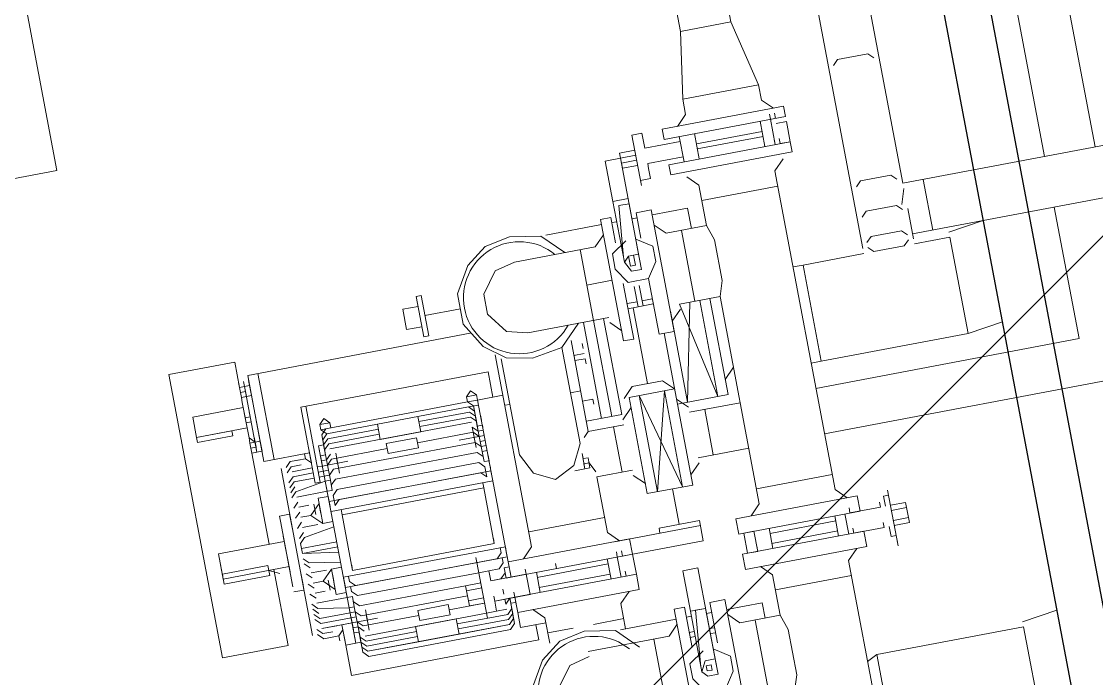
# Model space of a CAD drawing. Extents: x 407440 to 411585, y 6041728 to 6045069.
# Drawn here: x 408217.95 to 408229.94, y 6044267.07 to 6044274.4 of the extents above; entities that cross this region are included whole.
import ezdxf

# ---------------------------------------------------------------- set-up
doc = ezdxf.new("R2010")
doc.units = 0
doc.header["$LTSCALE"] = 5
doc.linetypes.add('foc-TIELINE', pattern=[1.875, 1.25, -0.625])
doc.layers.add('P-PROPOSED-EXISTING-H', color=59, linetype='Continuous')
doc.layers.add('T-TIE', color=201, linetype='foc-TIELINE')

# ---------------------------------------------------------------- blocks, each defined once
blk = doc.blocks.new('P-RIG-877')
at = {"layer": 'T-TIE', "linetype": 'ByBlock', "lineweight": 18}
for points in [[(-8.9435, -22.5252), (-8.1398, -22.5252), (-8.1398, -21.8708), (-8.071, -21.733), (-8.071, -16.2338)], [(-8.025, -22.5252), (-8.025, -21.9397), (-6.7507, -21.9397)], [(-8.1398, -22.0889), (-8.5302, -22.0889)], [(-7.6232, -22.8007), (-7.6232, -22.0889), (-8.025, -22.0889)], [(-8.645, -22.2037), (-8.1398, -22.2037)], [(-8.025, -22.2037), (-7.7265, -22.2037), (-7.7265, -22.8007)], [(-8.0135, -22.4448), (-8.025, -22.3645)], [(-8.0021, -22.5252), (-8.0021, -22.4448), (-7.7839, -22.4448), (-7.7954, -22.3645)], [(-7.1295, -22.4448), (-7.141, -22.3645)], [(-7.1066, -22.8007), (-7.1181, -22.7778), (-7.1181, -22.4448), (-6.8999, -22.4448), (-6.9114, -22.3645)], [(-7.7839, -22.8007), (-7.7839, -22.7778), (-7.7839, -22.4448)], [(-8.1398, -22.4793), (-8.025, -22.4793)], [(-8.1284, -22.5252), (-8.0939, -22.5367)], [(-8.0135, -22.5252), (-8.0824, -22.5252)], [(-8.4269, -22.5367), (-8.4383, -22.5482), (-8.4383, -22.617), (-8.4269, -22.6285)], [(-8.1513, -22.5367), (-8.1628, -22.5482), (-8.1628, -22.617), (-8.1513, -22.6285)], [(-8.0824, -22.5367), (-8.0939, -22.5482), (-8.0939, -22.617), (-8.0824, -22.6285)], [(-8.025, -22.5367), (-8.0365, -22.5482), (-8.0365, -22.617), (-8.025, -22.6285)], [(-8.0135, -22.6285), (-8.0021, -22.617), (-8.0021, -22.5482), (-8.0135, -22.5367)], [(-8.9435, -22.64), (-8.0135, -22.64)], [(-8.0021, -22.8007), (-8.0021, -22.7778), (-8.0021, -22.64)], [(-7.3936, -22.6859), (-7.3936, -22.6515), (-7.4395, -22.6515), (-7.4395, -22.6859)], [(-7.428, -22.6515), (-7.428, -22.6859)], [(-7.4051, -22.6515), (-7.4051, -22.6859)], [(-7.474, -22.6859), (-7.3477, -22.6859), (-7.474, -22.6859)], [(-7.4395, -22.6974), (-7.4625, -22.6974), (-7.4625, -22.6859)], [(-7.3706, -22.6859), (-7.3706, -22.6974), (-7.3936, -22.6974)], [(-7.3477, -22.6859), (-7.3591, -22.6859)], [(-7.451, -22.7778), (-7.4395, -22.7778), (-7.4395, -22.7089), (-7.451, -22.7089)], [(-7.4051, -22.7778), (-7.3936, -22.7778), (-7.3936, -22.7089), (-7.4051, -22.7089)], [(-8.2891, -22.7778), (-8.2776, -22.7778), (-8.2776, -22.7548), (-8.3235, -22.7548), (-8.3235, -22.7778)], [(-8.358, -22.7778), (-8.3809, -22.8007), (-8.4154, -22.8007), (-8.5646, -22.8352), (-8.5646, -22.95)], [(-8.335, -22.7778), (-8.3465, -22.7778)], [(-8.3465, -22.7892), (-8.335, -22.7892), (-8.2776, -22.7892), (-8.2891, -22.7892)], [(-7.474, -22.7778), (-7.4969, -22.8007), (-8.2202, -22.8007), (-8.2432, -22.7778)], [(-7.7839, -22.7778), (-8.0021, -22.7778)], [(-7.3936, -22.7892), (-7.4395, -22.7892)], [(-7.3591, -22.7778), (-7.3362, -22.8007), (-6.9803, -22.8007), (-6.9573, -22.7778), (-7.1181, -22.7778)], [(-8.4154, -22.8007), (-8.4154, -22.9729)], [(-8.2776, -22.8122), (-8.335, -22.8122)], [(-8.312, -22.8122), (-8.312, -22.9615)], [(-8.3006, -22.8122), (-8.3006, -22.9615)], [(-8.1858, -22.8007), (-8.1858, -22.9729)], [(-7.5314, -22.8007), (-7.5314, -22.9729)], [(-7.4395, -22.8122), (-7.3936, -22.8122)], [(-7.428, -22.9615), (-7.428, -22.8122)], [(-7.4051, -22.9615), (-7.4051, -22.8122)], [(-7.3017, -22.9729), (-7.3017, -22.8007)], [(-8.358, -22.9959), (-8.3809, -22.9729), (-8.4154, -22.9729), (-8.5646, -22.95), (-9.1157, -22.95), (-9.1157, -22.8352), (-8.5646, -22.8352)], [(-8.335, -22.9615), (-8.2776, -22.9615)], [(-8.2432, -22.9959), (-8.2202, -22.9729), (-8.1284, -22.9729), (-8.0939, -22.9615), (-8.0021, -22.9615), (-7.9676, -22.9729), (-7.4969, -22.9729), (-7.474, -22.9959)], [(-7.3936, -22.9615), (-7.4395, -22.9615)], [(-7.0721, -22.9959), (-6.9573, -22.9959), (-6.9803, -22.9729), (-7.0721, -22.9729), (-7.1066, -22.9615), (-7.2099, -22.9615), (-7.2443, -22.9729), (-7.2443, -23.0648), (-7.2673, -23.0877)], [(-8.1513, -23.0877), (-8.1284, -23.0648), (-8.1284, -22.9729)], [(-7.9676, -23.0189), (-7.7495, -23.0189), (-7.9676, -23.0648), (-7.9676, -22.9729)], [(-7.8069, -22.9729), (-7.7839, -22.9959)], [(-7.7265, -23.0877), (-7.7265, -22.9729)], [(-7.6232, -23.0877), (-7.6232, -22.9729)], [(-7.2443, -22.9729), (-7.3362, -22.9729), (-7.3591, -22.9959)], [(-8.2432, -23.0992), (-8.2546, -23.0992), (-8.2546, -23.0763), (-8.2776, -23.0763), (-8.2891, -23.0763), (-8.2891, -22.9959), (-8.2776, -22.9959), (-8.335, -22.9959), (-8.3235, -22.9959), (-8.3235, -23.0763), (-8.358, -23.0763), (-8.358, -23.0992)], [(-8.1284, -23.0074), (-8.1743, -23.0074), (-8.1743, -23.0877)], [(-7.7839, -23.2255), (-7.8069, -23.2026), (-7.8069, -23.1337), (-7.7839, -23.1107), (-7.7839, -23.214), (-7.5658, -23.214), (-7.5658, -23.1107), (-7.7495, -23.1107), (-7.7495, -22.9959), (-7.9676, -22.9959)], [(-7.4051, -22.9959), (-7.3936, -22.9959), (-7.3936, -23.0189), (-7.4395, -23.0189), (-7.4395, -22.9959), (-7.3936, -22.9959)], [(-7.2443, -23.0074), (-7.2788, -23.0074), (-7.2788, -23.0877)], [(-7.9676, -23.0303), (-8.1284, -23.0303)], [(-7.0721, -23.0303), (-7.2443, -23.0303)], [(-7.9561, -23.0877), (-7.7495, -23.0877), (-7.9676, -23.0418)], [(-7.7265, -23.0533), (-7.6232, -23.0533)], [(-8.3235, -23.0763), (-8.335, -23.0763)], [(-7.9561, -23.0648), (-7.9332, -23.0877)], [(-8.358, -23.0992), (-8.2432, -23.0992), (-8.358, -23.0992)], [(-8.2891, -23.0992), (-8.2891, -23.1337), (-8.3235, -23.1337), (-8.3235, -23.0992)], [(-8.312, -23.1337), (-8.312, -23.0992)], [(-8.3006, -23.1337), (-8.3006, -23.0992)], [(-8.0365, -23.1222), (-7.9102, -23.1222), (-7.9102, -23.0877), (-8.1858, -23.0877), (-8.1858, -23.1222), (-8.1284, -23.1222)], [(-8.1284, -23.1566), (-8.1054, -23.1911), (-8.071, -23.1911), (-8.0365, -23.1681), (-8.0365, -23.1222), (-8.071, -23.0992), (-8.1054, -23.0992), (-8.1284, -23.1337)], [(-7.761, -23.1107), (-7.738, -23.0877)], [(-7.6117, -23.0877), (-7.5888, -23.1107)], [(-7.1066, -23.1222), (-7.0147, -23.1222), (-7.0147, -23.0877), (-7.3017, -23.0877), (-7.3017, -23.1222), (-7.2099, -23.1222)], [(-7.1984, -23.1566), (-7.1755, -23.1911), (-7.141, -23.1911), (-7.1066, -23.1681), (-7.1066, -23.1222), (-7.141, -23.0992), (-7.1755, -23.0992), (-7.1984, -23.1337)], [(-8.0824, -23.1337), (-8.312, -23.1337), (-8.312, -23.1681), (-8.2202, -23.1681)], [(-8.0824, -23.1681), (-8.2202, -23.1681), (-8.2202, -23.1337)], [(-8.0939, -23.1681), (-8.2087, -23.1566), (-8.2087, -23.1337), (-8.0939, -23.1337)], [(-8.025, -23.1566), (-7.9791, -23.1566), (-7.9791, -23.1452), (-7.9791, -23.1337), (-7.9791, -23.1222)], [(-7.9906, -23.1452), (-7.9906, -23.1222)], [(-7.9102, -23.1107), (-7.7495, -23.1107)], [(-7.474, -23.2026), (-7.4854, -23.2026), (-7.4854, -23.1107), (-7.4395, -23.1107), (-7.4395, -23.547), (-7.474, -23.547), (-7.474, -23.2714), (-7.4395, -23.2714), (-7.3936, -23.2714), (-7.3936, -23.2944), (-7.4051, -23.2944)], [(-7.474, -23.1107), (-7.474, -23.3059)], [(-7.1525, -23.1337), (-7.3821, -23.1337), (-7.3821, -23.1681), (-7.2903, -23.1681)], [(-7.1525, -23.1681), (-7.2903, -23.1681), (-7.2903, -23.1337)], [(-7.164, -23.1681), (-7.2903, -23.1566), (-7.2903, -23.1337), (-7.164, -23.1337)], [(-7.2788, -23.1222), (-7.2788, -23.1337)], [(-7.2443, -23.1337), (-7.2443, -23.1222)], [(-7.2329, -23.1222), (-7.2329, -23.1337)], [(-8.025, -23.1452), (-7.9791, -23.1452)], [(-7.9906, -23.1796), (-7.9906, -23.1566)], [(-7.9791, -23.1796), (-7.9791, -23.1566)], [(-7.5658, -23.1566), (-7.4854, -23.1566)], [(-8.0365, -23.1796), (-7.9102, -23.1796), (-7.9102, -23.2026), (-8.1858, -23.2026), (-8.1858, -23.1796), (-8.1284, -23.1796)], [(-7.9791, -23.1681), (-7.8069, -23.1681)], [(-7.1066, -23.1796), (-7.0147, -23.1796), (-7.0147, -23.2026), (-7.3017, -23.2026), (-7.3017, -23.1796), (-7.2099, -23.1796)], [(-7.2788, -23.1681), (-7.2788, -23.1796)], [(-7.2443, -23.1796), (-7.2443, -23.1681)], [(-7.2329, -23.1681), (-7.2329, -23.1796)], [(-8.1743, -23.2026), (-8.1743, -23.3288)], [(-8.1513, -23.2026), (-8.1284, -23.2255), (-8.1284, -23.4092), (-8.1169, -23.4551), (-8.071, -23.4896), (-8.025, -23.4896), (-7.9791, -23.4551), (-7.9676, -23.4092), (-7.9676, -23.2255)], [(-8.048, -23.2026), (-8.048, -23.26)], [(-7.9332, -23.2026), (-7.9561, -23.2255)], [(-7.2788, -23.2026), (-7.2788, -23.3288)], [(-7.2443, -23.4092), (-7.2443, -23.2255), (-7.2673, -23.2026)], [(-7.0492, -23.2026), (-7.0721, -23.2255), (-7.0721, -23.4092), (-7.0836, -23.4551), (-7.1295, -23.4896), (-7.1755, -23.4896), (-7.2214, -23.4551), (-7.2329, -23.4092)], [(-7.738, -23.237), (-7.761, -23.214)], [(-7.5888, -23.214), (-7.6117, -23.237)], [(-7.7495, -23.3174), (-7.7495, -23.237), (-7.9676, -23.237)], [(-7.9332, -23.3174), (-7.7265, -23.3174), (-7.7265, -23.237)], [(-7.474, -23.2944), (-7.4969, -23.3174), (-7.6232, -23.3174), (-7.6232, -23.237)], [(-8.1284, -23.26), (-7.9676, -23.26), (-7.7495, -23.26)], [(-7.7265, -23.26), (-7.6232, -23.26)], [(-7.451, -23.2944), (-7.4395, -23.2944), (-7.4395, -23.2714)], [(-7.2443, -23.26), (-7.0721, -23.26), (-6.8655, -23.26)], [(-8.1284, -23.2944), (-8.1743, -23.3403), (-8.1858, -23.4092), (-8.1743, -23.4666), (-8.1398, -23.5125), (-8.0824, -23.547), (-8.0135, -23.547), (-7.9561, -23.5125), (-7.9217, -23.4666), (-7.9102, -23.4092), (-7.9217, -23.3403), (-7.9676, -23.2944)], [(-7.9676, -23.2829), (-7.8987, -23.2829), (-7.7495, -23.2829)], [(-7.9102, -23.2944), (-7.9217, -23.2944)], [(-7.8987, -23.3174), (-7.8987, -23.2944)], [(-7.8873, -23.3174), (-7.8873, -23.2944), (-7.8758, -23.2944)], [(-7.7954, -23.3174), (-7.7954, -23.2944), (-7.7839, -23.2944)], [(-7.3591, -23.2944), (-7.3362, -23.3174), (-7.2788, -23.3174)], [(-7.2329, -23.2944), (-7.2788, -23.3403), (-7.2903, -23.4092), (-7.2788, -23.4666), (-7.2443, -23.5125), (-7.1869, -23.547), (-7.1181, -23.547), (-7.0606, -23.5125), (-7.0262, -23.4666), (-7.0147, -23.4092), (-7.0262, -23.3403), (-7.0721, -23.2944)], [(-7.8184, -23.3174), (-7.8184, -23.3403)], [(-7.7265, -23.3174), (-7.7151, -23.3288)], [(-7.6462, -23.3403), (-7.6462, -23.3288), (-7.6691, -23.3288), (-7.6691, -23.3403), (-7.6806, -23.3403), (-7.6462, -23.3403), (-7.6576, -23.3403), (-7.6576, -23.3288), (-7.6347, -23.3174)], [(-7.5314, -23.3174), (-7.5314, -23.4896)], [(-7.4051, -23.3059), (-7.3936, -23.3059), (-7.4395, -23.3059), (-7.451, -23.3059)], [(-7.3017, -23.3174), (-7.3017, -23.3862)], [(-7.9217, -23.4781), (-7.7036, -23.4781), (-7.6576, -23.4551), (-7.6347, -23.4092), (-7.6576, -23.3633), (-7.7036, -23.3403), (-7.9217, -23.3403)], [(-7.6806, -23.3403), (-7.6462, -23.3403), (-7.6462, -23.3633)], [(-7.4395, -23.3288), (-7.3936, -23.3288)], [(-7.428, -23.3288), (-7.428, -23.4896)], [(-7.4051, -23.3288), (-7.4051, -23.4896)], [(-7.4395, -23.4437), (-7.451, -23.4437)], [(-7.3017, -23.4322), (-7.3017, -23.4896)], [(-7.474, -23.5125), (-7.4969, -23.4896), (-7.9332, -23.4896)], [(-7.8413, -23.4896), (-7.8413, -23.547), (-7.474, -23.547), (-7.4625, -23.547), (-7.4625, -23.5585), (-7.4395, -23.5585), (-7.4395, -23.547), (-7.451, -23.547)], [(-7.8184, -23.4781), (-7.8184, -23.4896)], [(-7.3936, -23.4896), (-7.4395, -23.4896)], [(-7.2788, -23.4896), (-7.3362, -23.4896), (-7.3591, -23.5125)], [(-7.3247, -23.4896), (-7.3247, -23.547), (-7.3591, -23.547)], [(-7.8987, -23.9258), (-7.7265, -23.9258), (-7.7265, -23.9373), (-7.8987, -23.9373), (-7.8987, -23.5125), (-7.8413, -23.5125)], [(-7.4854, -23.9029), (-7.474, -23.9029), (-7.4625, -23.8914), (-7.4625, -23.6159), (-7.4625, -23.5929), (-7.4395, -23.5929), (-7.4395, -23.5125), (-7.451, -23.5125)], [(-7.4395, -23.5125), (-7.3936, -23.5125)], [(-7.4051, -23.5125), (-7.3936, -23.5125), (-7.3936, -23.5929), (-7.3706, -23.5929), (-7.3706, -23.6159), (-7.3706, -23.8914)], [(-7.3706, -23.9373), (-7.3821, -23.9373), (-7.3936, -23.9373), (-7.3821, -23.9373), (-7.3706, -23.9373), (-7.2903, -23.9373), (-7.2903, -23.5125), (-7.3247, -23.5125)], [(-7.9906, -23.5355), (-7.9906, -24.0406), (-7.7954, -24.0406), (-7.7954, -23.9373), (-7.7839, -23.9373), (-7.7725, -23.9373), (-7.7839, -23.9488), (-7.7839, -23.9832), (-7.7839, -23.9603)], [(-8.048, -23.547), (-8.048, -23.6273)], [(-7.8528, -23.5699), (-7.8413, -23.5699), (-7.8413, -23.547), (-7.8528, -23.547)], [(-7.8413, -23.547), (-7.8413, -23.547)], [(-7.8069, -23.7766), (-7.8069, -23.8914), (-7.7954, -23.9029), (-7.8299, -23.9029), (-7.8413, -23.8914), (-7.8413, -23.5699), (-7.8299, -23.5585)], [(-7.8299, -23.5699), (-7.8299, -23.547)], [(-7.8069, -23.6847), (-7.8069, -23.5699), (-7.7954, -23.5585), (-7.8299, -23.5585), (-7.7839, -23.5585), (-7.8184, -23.5585), (-7.8299, -23.5699), (-7.8299, -23.8914), (-7.8184, -23.9029), (-7.8299, -23.8914)], [(-7.8184, -23.5585), (-7.8299, -23.5699), (-7.8299, -23.6847)], [(-7.738, -23.5699), (-7.7839, -23.5699), (-7.7725, -23.5585), (-7.8069, -23.5585), (-7.8184, -23.5699), (-7.8184, -23.6847)], [(-7.7954, -23.547), (-7.8069, -23.547)], [(-7.7954, -23.5585), (-7.7725, -23.5585), (-7.7725, -23.547), (-7.7839, -23.547), (-7.7725, -23.547), (-7.761, -23.547), (-7.761, -23.6044)], [(-7.7839, -23.547), (-7.7839, -23.5585), (-7.7839, -23.547)], [(-7.7839, -23.5585), (-7.7495, -23.5585), (-7.7495, -23.547)], [(-7.761, -23.5699), (-7.7725, -23.5699), (-7.761, -23.5585), (-7.738, -23.5585), (-7.738, -23.547)], [(-7.761, -23.5585), (-7.761, -23.547)], [(-7.7151, -23.547), (-7.7036, -23.547), (-7.7036, -23.5585), (-7.7265, -23.5585), (-7.738, -23.5585), (-7.7495, -23.5699), (-7.7495, -23.8914), (-7.738, -23.9029), (-7.7265, -23.9029), (-7.7036, -23.9029), (-7.7036, -23.9144), (-7.7151, -23.9144)], [(-7.7265, -23.547), (-7.7265, -23.5585)], [(-7.7151, -23.9029), (-7.7265, -23.8914), (-7.7265, -23.5699), (-7.7151, -23.5585)], [(-7.6806, -23.547), (-7.6921, -23.547)], [(-7.6691, -23.547), (-7.6806, -23.547), (-7.6806, -23.9144), (-7.6691, -23.9144)], [(-7.6576, -23.547), (-7.6576, -23.9144)], [(-7.5084, -23.5585), (-7.4969, -23.5585), (-7.4854, -23.5699), (-7.4854, -23.8914), (-7.4969, -23.9029), (-7.5084, -23.9029)], [(-7.4854, -23.5585), (-7.474, -23.5585), (-7.4625, -23.5699), (-7.4625, -23.5929)], [(-7.4395, -23.5585), (-7.451, -23.5585), (-7.4395, -23.5699), (-7.4395, -23.5929), (-7.451, -23.5929)], [(-7.3936, -23.547), (-7.4051, -23.547)], [(-7.3477, -23.6847), (-7.3477, -23.5699), (-7.3591, -23.5585), (-7.3936, -23.5585), (-7.3821, -23.5699), (-7.3936, -23.5699), (-7.3936, -23.5929), (-7.4051, -23.5929)], [(-7.3936, -23.5699), (-7.3936, -23.5585), (-7.3936, -23.547), (-7.3821, -23.547), (-7.3706, -23.547)], [(-7.3591, -23.6847), (-7.3591, -23.5699), (-7.3706, -23.5585), (-7.3936, -23.5585), (-7.3821, -23.5585)], [(-7.3821, -23.5585), (-7.3821, -23.547), (-7.3821, -23.5585)], [(-7.3477, -23.5585), (-7.3821, -23.5585), (-7.3362, -23.5585), (-7.3706, -23.5585)], [(-7.3362, -23.5585), (-7.3247, -23.5699), (-7.3247, -23.8914), (-7.3362, -23.9029)], [(-7.8413, -23.5699), (-7.8413, -23.5699)], [(-7.7954, -23.5699), (-7.7954, -23.8914)], [(-7.7725, -23.6962), (-7.7725, -23.5699)], [(-7.6576, -23.5699), (-7.6462, -23.5699), (-7.6462, -23.8914), (-7.6576, -23.8914)], [(-7.6462, -23.5699), (-7.5199, -23.5699), (-7.5199, -23.8914), (-7.6462, -23.8914)], [(-7.5199, -23.5699), (-7.5314, -23.5699)], [(-7.4051, -23.5699), (-7.4166, -23.5699)], [(-7.3706, -23.5699), (-7.3706, -23.5929)], [(-7.4854, -23.6159), (-7.4969, -23.6159)], [(-7.3591, -23.6159), (-7.4854, -23.6159), (-7.3591, -23.6159)], [(-7.4395, -23.6159), (-7.4395, -23.6503), (-7.3936, -23.6503), (-7.3936, -23.6159), (-7.3936, -23.6962)], [(-7.428, -23.6503), (-7.428, -23.6159)], [(-7.4051, -23.6503), (-7.4051, -23.6159)], [(-8.071, -23.6388), (-8.071, -23.6733), (-8.025, -23.6733), (-8.025, -23.6388)], [(-7.451, -23.9029), (-7.4395, -23.8914), (-7.4395, -23.6503)], [(-7.4166, -23.6503), (-7.4166, -23.8914), (-7.428, -23.9029), (-7.4051, -23.9029)], [(-7.8528, -23.8799), (-7.8643, -23.8914), (-7.8528, -23.9029), (-7.8413, -23.9029), (-7.8299, -23.8914), (-7.8299, -23.7766), (-7.7954, -23.7766), (-7.7954, -23.6847), (-7.8299, -23.6847), (-7.8299, -23.7766)], [(-7.3362, -23.7766), (-7.3706, -23.7766), (-7.3706, -23.6847), (-7.3362, -23.6847)], [(-7.8184, -23.7766), (-7.8184, -23.8914), (-7.8069, -23.9029), (-7.7725, -23.9029), (-7.7839, -23.8914)], [(-7.7954, -23.9144), (-7.8069, -23.9144), (-7.3591, -23.9144), (-7.3591, -23.9029), (-7.3477, -23.8914), (-7.3477, -23.7766)], [(-7.7725, -23.7651), (-7.7725, -23.8914), (-7.761, -23.9029), (-7.738, -23.9029), (-7.738, -23.9144), (-7.738, -23.9258)], [(-7.3936, -23.7651), (-7.3936, -23.8914), (-7.4051, -23.9029), (-7.4051, -23.9144), (-7.3936, -23.9144)], [(-7.3591, -23.7766), (-7.3591, -23.8914), (-7.3706, -23.9029), (-7.3936, -23.9029), (-7.3936, -23.9144), (-7.3821, -23.9144), (-7.3706, -23.9144)], [(-7.761, -23.857), (-7.761, -23.9144), (-7.7725, -23.9144), (-7.7839, -23.9144), (-7.7725, -23.9144), (-7.7725, -23.9029), (-7.7954, -23.9029)], [(-7.4051, -23.857), (-7.4051, -23.9144), (-7.4051, -23.9832), (-7.4051, -23.9488)], [(-7.8528, -23.9029), (-7.8528, -23.8799), (-7.8413, -23.8799), (-7.8413, -23.9029)], [(-7.8413, -23.8799), (-7.8413, -23.8799)], [(-7.738, -23.8799), (-7.7839, -23.8799)], [(-7.761, -23.8799), (-7.7725, -23.8799)], [(-7.5199, -23.8914), (-7.5314, -23.8914)], [(-7.3821, -23.8799), (-7.428, -23.8799)], [(-7.4051, -23.8799), (-7.4166, -23.8799)], [(-7.3591, -23.9029), (-7.3936, -23.9029), (-7.3821, -23.8914)], [(-7.7839, -23.9029), (-7.8184, -23.9029), (-7.7839, -23.9029)], [(-7.8069, -23.9029), (-7.8069, -23.9144)], [(-7.7839, -23.9144), (-7.7839, -23.9029), (-7.7839, -23.9144)], [(-7.7839, -23.9029), (-7.7495, -23.9029), (-7.7495, -23.9144), (-7.7495, -23.9258)], [(-7.761, -23.9029), (-7.761, -23.9144), (-7.761, -23.9258)], [(-7.7036, -23.9947), (-7.7151, -23.9832), (-7.7265, -23.9144), (-7.7265, -23.9029)], [(-7.7036, -23.9144), (-7.7036, -23.9832)], [(-7.6806, -23.9144), (-7.6921, -23.9144), (-7.6921, -23.9373)], [(-7.6347, -23.9144), (-7.6347, -23.9373)], [(-7.6232, -23.9144), (-7.6117, -23.9832), (-7.6002, -23.9947), (-7.5888, -23.9947), (-7.5773, -23.9947), (-7.5888, -23.9947)], [(-7.5773, -23.9144), (-7.5773, -23.9947), (-7.5658, -23.9144)], [(-7.5428, -23.9144), (-7.5543, -23.9832), (-7.5658, -23.9947)], [(-7.4625, -23.9144), (-7.474, -23.9144), (-7.474, -23.9373), (-7.5314, -23.9373), (-7.5084, -23.9603), (-7.4854, -23.9373), (-7.4969, -23.9373), (-7.5084, -23.9373), (-7.4969, -23.9373), (-7.4854, -23.9373)], [(-7.5314, -23.9144), (-7.5314, -23.9373)], [(-7.4395, -23.9947), (-7.428, -23.9832), (-7.428, -23.9144), (-7.428, -23.9029), (-7.4395, -23.9029), (-7.4625, -23.9029), (-7.4625, -23.9144), (-7.4625, -23.9832)], [(-7.4395, -23.9029), (-7.4395, -23.9144), (-7.451, -23.9832), (-7.4625, -23.9947)], [(-7.4166, -23.9832), (-7.428, -23.9947), (-7.4166, -23.9832), (-7.4166, -23.9144), (-7.4166, -23.9029), (-7.3821, -23.9029)], [(-7.4051, -23.9373), (-7.4051, -23.9144), (-7.4166, -23.9144)], [(-7.3591, -23.9144), (-7.3591, -23.9373), (-7.4051, -23.9373), (-7.3936, -23.9373), (-7.3821, -23.9373), (-7.3936, -23.9373), (-7.3821, -23.9488), (-7.3821, -23.9832), (-7.3936, -23.9947)], [(-7.3821, -23.9029), (-7.3821, -23.9144), (-7.3821, -23.9029)], [(-7.3477, -23.9029), (-7.3821, -23.9029), (-7.3362, -23.9029), (-7.3706, -23.9029)], [(-7.7839, -23.9373), (-7.7954, -23.9373), (-7.8069, -23.9373), (-7.7954, -23.9373)], [(-7.7839, -23.9488), (-7.7954, -23.9488)], [(-7.761, -23.9373), (-7.761, -23.9832), (-7.761, -23.9488)], [(-7.7495, -23.9373), (-7.7495, -23.9832), (-7.738, -23.9947), (-7.7495, -23.9832)], [(-7.738, -23.9373), (-7.738, -23.9832), (-7.7265, -23.9947)], [(-7.6576, -23.9488), (-7.6806, -23.9488)], [(-7.6576, -23.9373), (-7.6691, -23.9373)], [(-7.6347, -23.9488), (-7.6347, -23.9832)], [(-7.5314, -23.9488), (-7.5314, -23.9832)], [(-7.5084, -23.9488), (-7.4854, -23.9488)], [(-7.3706, -23.9488), (-7.3821, -23.9488)], [(-7.7725, -23.9603), (-7.7725, -23.9832), (-7.761, -23.9947), (-7.7725, -23.9832)], [(-7.6806, -23.9603), (-7.6806, -23.9832)], [(-7.6576, -23.9603), (-7.6576, -23.9832)], [(-7.5084, -23.9603), (-7.5084, -23.9832)], [(-7.4854, -23.9603), (-7.4854, -23.9832)], [(-7.3936, -23.9603), (-7.3936, -23.9832)], [(-7.3821, -23.9603), (-7.3821, -23.9832)], [(-7.7839, -23.9832), (-7.7725, -23.9947)], [(-7.7265, -23.9832), (-7.7151, -23.9947)], [(-7.6921, -23.9832), (-7.6806, -23.9947)], [(-7.6691, -23.9832), (-7.6576, -23.9947)], [(-7.6462, -23.9832), (-7.6347, -23.9947)], [(-7.6232, -23.9832), (-7.6117, -23.9947)], [(-7.5543, -23.9947), (-7.5428, -23.9832)], [(-7.5314, -23.9947), (-7.5199, -23.9832)], [(-7.5084, -23.9947), (-7.4969, -23.9832)], [(-7.4854, -23.9947), (-7.474, -23.9832)], [(-7.451, -23.9947), (-7.4395, -23.9832)], [(-7.9906, -24.0177), (-7.7954, -24.0177)], [(-7.7725, -24.0062), (-7.3936, -24.0062)], [(-7.6691, -24.0062), (-7.6691, -24.0292), (-7.6576, -24.0292), (-7.5084, -24.0292), (-7.5199, -24.0292)], [(-7.6576, -24.0062), (-7.6691, -24.0062), (-7.6576, -24.0062), (-7.6462, -24.0062), (-7.6576, -24.0062), (-7.6462, -24.0062), (-7.6347, -24.0062)], [(-7.5199, -24.0062), (-7.5314, -24.0062), (-7.5428, -24.0062)], [(-7.4969, -24.0292), (-7.4969, -24.0062), (-7.5084, -24.0062), (-7.5199, -24.0062), (-7.5314, -24.0062), (-7.5199, -24.0062), (-7.5084, -24.0062)], [(-7.8413, -24.0636), (-7.8184, -24.0636), (-7.8184, -24.0521), (-7.9676, -24.0521), (-7.9676, -24.0406), (-7.9561, -24.0406), (-7.9447, -24.0406), (-7.9561, -24.0406), (-7.9676, -24.0406), (-7.9791, -24.0406), (-7.9676, -24.0406), (-7.9791, -24.0406), (-7.9676, -24.0406), (-7.9791, -24.0406), (-7.9676, -24.0406), (-7.9791, -24.0406), (-7.9676, -24.0406), (-7.9561, -24.0406), (-7.9447, -24.0406), (-7.9561, -24.0406), (-7.9447, -24.0406), (-7.9561, -24.0406), (-7.9447, -24.0406), (-7.9561, -24.0406), (-7.9447, -24.0406), (-7.9561, -24.0406), (-7.9676, -24.0406), (-7.9676, -24.0521), (-7.9447, -24.0521), (-7.9676, -24.0521), (-7.9791, -24.0521), (-7.9676, -24.0521), (-7.9561, -24.0521), (-7.9676, -24.0521), (-7.9561, -24.0521), (-7.9447, -24.0521), (-7.9447, -24.0406), (-7.9676, -24.0406), (-7.9561, -24.0406), (-7.9676, -24.0406), (-7.9561, -24.0406)], [(-7.9676, -24.0406), (-7.9676, -24.0406)], [(-7.9676, -24.0406), (-7.9676, -24.0406)], [(-7.9561, -24.0406), (-7.9561, -24.0406)], [(-7.9561, -24.0406), (-7.9561, -24.0406)], [(-7.9561, -24.0406), (-7.9561, -24.0406)], [(-7.9561, -24.0406), (-7.9561, -24.0406)], [(-7.9561, -24.0406), (-7.9561, -24.0406)], [(-7.8413, -24.0406), (-7.9447, -24.0406), (-7.8413, -24.0406)], [(-7.9447, -24.0406), (-7.9447, -24.0406)], [(-7.9447, -24.0406), (-7.9447, -24.0406)], [(-7.8299, -24.0521), (-7.8413, -24.0521), (-7.8299, -24.0521), (-7.8413, -24.0521), (-7.8299, -24.0521), (-7.8413, -24.0521), (-7.8413, -24.0406), (-7.8299, -24.0406), (-7.8413, -24.0406), (-7.8299, -24.0406), (-7.8413, -24.0406), (-7.8299, -24.0406), (-7.8413, -24.0406), (-7.8299, -24.0406), (-7.8413, -24.0406), (-7.8299, -24.0406), (-7.8413, -24.0406), (-7.8299, -24.0406), (-7.8184, -24.0406), (-7.8413, -24.0406), (-7.8299, -24.0406), (-7.8184, -24.0406), (-7.8184, -24.0521), (-7.8184, -24.0406), (-7.8299, -24.0406), (-7.8413, -24.0406), (-7.8528, -24.0406), (-7.8413, -24.0406), (-7.8528, -24.0406), (-7.8413, -24.0406), (-7.8528, -24.0406), (-7.8413, -24.0406), (-7.8528, -24.0406), (-7.8413, -24.0406), (-7.8528, -24.0406)], [(-7.8413, -24.0406), (-7.8413, -24.0406)], [(-7.8413, -24.0406), (-7.8413, -24.0406)], [(-7.8413, -24.0406), (-7.8413, -24.0406)], [(-7.8184, -24.0406), (-7.8299, -24.0406)], [(-7.8299, -24.0406), (-7.8299, -24.0406)], [(-7.8299, -24.0406), (-7.8299, -24.0406)], [(-7.8299, -24.0406), (-7.8299, -24.0406)], [(-7.8299, -24.0406), (-7.8299, -24.0406)], [(-7.8184, -24.0406), (-7.8184, -24.0406)], [(-7.8184, -24.0406), (-7.8184, -24.0406)], [(-7.6232, -24.0292), (-7.5428, -24.0292), (-7.5543, -24.0292), (-7.5543, -24.1784)], [(-7.6117, -24.0292), (-7.6117, -24.1784)], [(-7.9676, -24.0636), (-7.9791, -24.0636), (-7.9676, -24.0636), (-7.9791, -24.0636), (-7.9676, -24.0636), (-7.9791, -24.0636), (-7.9676, -24.0636), (-7.9561, -24.0636), (-7.9447, -24.0636), (-7.9561, -24.0636), (-7.9447, -24.0636), (-7.9561, -24.0636), (-7.9676, -24.0636), (-8.025, -24.0636), (-8.025, -24.2129), (-7.3821, -24.2129), (-7.3821, -24.0636), (-7.5543, -24.0636)], [(-7.9676, -24.0521), (-7.9561, -24.0521), (-7.9676, -24.0521), (-7.9676, -24.0636), (-7.9447, -24.0636), (-7.9332, -24.0636), (-7.8528, -24.0636), (-7.8413, -24.0636), (-7.8299, -24.0636), (-7.8413, -24.0636), (-7.8299, -24.0636), (-7.8413, -24.0636), (-7.8299, -24.0636), (-7.8299, -24.0521), (-7.8413, -24.0521), (-7.8528, -24.0521), (-7.8413, -24.0521)], [(-7.9676, -24.0636), (-7.9676, -24.0636)], [(-7.9676, -24.0636), (-7.9676, -24.0636)], [(-7.9561, -24.0521), (-7.9561, -24.0521)], [(-7.9561, -24.0521), (-7.9561, -24.0521)], [(-7.9561, -24.0521), (-7.9561, -24.0521)], [(-7.9561, -24.0636), (-7.9561, -24.0521)], [(-7.9561, -24.0636), (-7.9561, -24.0636)], [(-7.9561, -24.0636), (-7.9561, -24.0636)], [(-7.9447, -24.0636), (-7.9561, -24.0636)], [(-7.9447, -24.0521), (-7.9447, -24.0521)], [(-7.9447, -24.0636), (-7.9447, -24.0521), (-7.9447, -24.0636)], [(-7.9447, -24.0636), (-7.9447, -24.0636)], [(-7.9217, -24.1784), (-7.9217, -24.0636)], [(-7.8987, -24.0521), (-7.9102, -24.0521)], [(-7.8987, -24.0521), (-7.9102, -24.0521)], [(-7.8987, -24.0521), (-7.9102, -24.0521)], [(-7.8987, -24.0521), (-7.9102, -24.0521)], [(-7.8987, -24.0521), (-7.9102, -24.0521)], [(-7.8987, -24.0521), (-7.9102, -24.0521)], [(-7.8987, -24.0521), (-7.9102, -24.0521)], [(-7.8987, -24.0636), (-7.9102, -24.0636)], [(-7.8987, -24.0636), (-7.9102, -24.0636)], [(-7.8987, -24.0636), (-7.9102, -24.0636)], [(-7.8987, -24.0636), (-7.9102, -24.0636)], [(-7.8987, -24.0521), (-7.8987, -24.0521)], [(-7.8873, -24.0521), (-7.8987, -24.0521)], [(-7.8873, -24.0521), (-7.8987, -24.0521)], [(-7.8873, -24.0521), (-7.8987, -24.0521)], [(-7.8873, -24.0521), (-7.8987, -24.0521)], [(-7.8873, -24.0521), (-7.8987, -24.0521)], [(-7.8873, -24.0521), (-7.8987, -24.0521)], [(-7.8873, -24.0521), (-7.8987, -24.0521)], [(-7.8987, -24.0521), (-7.8873, -24.0521), (-7.8987, -24.0521)], [(-7.8987, -24.0636), (-7.8987, -24.0521)], [(-7.8987, -24.0521), (-7.8987, -24.0636)], [(-7.8987, -24.0521), (-7.8987, -24.0521)], [(-7.8987, -24.0636), (-7.8987, -24.0636)], [(-7.8873, -24.0636), (-7.8987, -24.0636)], [(-7.8873, -24.0636), (-7.8987, -24.0636)], [(-7.8987, -24.0636), (-7.8987, -24.0636)], [(-7.8987, -24.0636), (-7.8987, -24.0636)], [(-7.8873, -24.0521), (-7.8873, -24.0521)], [(-7.8873, -24.0521), (-7.8873, -24.0636), (-7.8873, -24.0521)], [(-7.8873, -24.0521), (-7.8873, -24.0521)], [(-7.8873, -24.0636), (-7.8873, -24.0636)], [(-7.8758, -24.0636), (-7.8758, -24.1784), (-7.8758, -24.0981), (-7.8643, -24.0981), (-7.8643, -24.1784), (-7.8758, -24.1784)], [(-7.8528, -24.0636), (-7.8643, -24.0636)], [(-7.8413, -24.0636), (-7.8413, -24.0521), (-7.8528, -24.0636)], [(-7.8413, -24.0636), (-7.8528, -24.0636)], [(-7.8413, -24.0521), (-7.8413, -24.0521)], [(-7.8413, -24.0521), (-7.8413, -24.0521)], [(-7.8184, -24.0521), (-7.8413, -24.0521), (-7.8184, -24.0521)], [(-7.8413, -24.0636), (-7.8299, -24.0636)], [(-7.8413, -24.0636), (-7.8413, -24.0636)], [(-7.8299, -24.0636), (-7.8413, -24.0636)], [(-7.8299, -24.0521), (-7.8299, -24.0521)], [(-7.8299, -24.0521), (-7.8299, -24.0521)], [(-7.8299, -24.0636), (-7.8299, -24.0636)], [(-7.8299, -24.0636), (-7.8299, -24.0636)], [(-7.8184, -24.0636), (-7.8184, -24.0636)], [(-7.8184, -24.0636), (-7.8184, -24.0636)], [(-7.6117, -24.0636), (-7.8184, -24.0636)], [(-7.5428, -24.0521), (-7.5543, -24.0751)], [(-7.9217, -24.1784), (-7.8758, -24.1784), (-7.9217, -24.1784)], [(-8.909, -25.0739), (-8.5187, -25.0739), (-8.5187, -24.3736), (-8.909, -24.3736)]]:
    blk.add_lwpolyline(points, dxfattribs=at)
at = {"layer": 'T-TIE', "linetype": 'ByBlock', "lineweight": 25}
blk.add_lwpolyline([(-5.8437, -22.2611), (-9.4486, -22.2611), (-9.4486, -18.3003), (-5.8437, -18.3003)], close=True, dxfattribs=at)
blk.add_lwpolyline([(-6.7736, -25.5561), (-6.7736, -25.4528), (-5.8437, -25.4528), (-5.8437, -22.3645), (-9.4486, -22.3645), (-9.4486, -25.4528), (-8.5072, -25.4528), (-8.5072, -25.5561)], dxfattribs=at)
at = {"layer": 'T-TIE', "linetype": 'ByBlock', "lineweight": 18}
for points in [[(-8.358, -23.0303), (-8.358, -22.7548), (-8.335, -22.7548), (-8.335, -23.0303)], [(-8.2546, -23.0303), (-8.2546, -22.7548), (-8.2776, -22.7548), (-8.2776, -23.0303)], [(-7.474, -23.0303), (-7.474, -22.7548), (-7.4395, -22.7548), (-7.4395, -23.0303)], [(-7.3591, -23.0303), (-7.3591, -22.7548), (-7.3936, -22.7548), (-7.3936, -23.0303)], [(-8.1743, -23.1337), (-8.1743, -23.1222)], [(-8.0824, -23.1337), (-8.0939, -23.1337), (-8.0939, -23.1566), (-8.0824, -23.1681), (-8.0595, -23.1566), (-8.0595, -23.1337)], [(-7.7839, -23.1337), (-7.5658, -23.1337), (-7.7839, -23.1911), (-7.5658, -23.1911)], [(-7.1525, -23.1337), (-7.1755, -23.1337), (-7.1755, -23.1566), (-7.1525, -23.1681), (-7.141, -23.1566), (-7.141, -23.1337)], [(-8.0824, -23.1452), (-8.0939, -23.1452), (-8.0939, -23.1566), (-8.071, -23.1566), (-8.071, -23.1452)], [(-7.1525, -23.1452), (-7.164, -23.1452), (-7.164, -23.1566), (-7.1525, -23.1566)], [(-8.1743, -23.1796), (-8.1743, -23.1681)], [(-7.3591, -23.547), (-7.3591, -23.2714), (-7.3936, -23.2714), (-7.3936, -23.547)], [(-7.8528, -23.5699), (-7.8528, -23.547), (-7.8643, -23.5585)], [(-7.7036, -23.5699), (-7.6921, -23.5585), (-7.6806, -23.5585), (-7.6691, -23.5585), (-7.6806, -23.5699), (-7.6806, -23.8914), (-7.6691, -23.9029), (-7.6806, -23.9029), (-7.6921, -23.9029), (-7.7036, -23.8914)], [(-7.5084, -23.547), (-7.4969, -23.547), (-7.4854, -23.547), (-7.4854, -23.9144), (-7.4969, -23.9144), (-7.5084, -23.9144)], [(-7.3362, -23.5699), (-7.3477, -23.5585), (-7.3362, -23.5699), (-7.3362, -23.8914), (-7.3362, -23.7766), (-7.3362, -23.6847)], [(-8.0021, -23.6273), (-8.0021, -23.6388), (-8.0939, -23.6388), (-8.0939, -23.6273)], [(-7.761, -23.6962), (-7.761, -23.7651), (-7.7839, -23.7651), (-7.7839, -23.6962)], [(-7.4051, -23.6962), (-7.3821, -23.6962), (-7.3821, -23.7651), (-7.4051, -23.7651)], [(-7.3362, -23.8914), (-7.3477, -23.9029)], [(-7.5888, -23.9947), (-7.5888, -23.9144)], [(-7.7954, -23.9373), (-7.7839, -23.9373)], [(-7.6806, -23.9373), (-7.6691, -23.9373), (-7.6806, -23.9373), (-7.6576, -23.9603), (-7.6347, -23.9373), (-7.6921, -23.9373)], [(-7.6691, -23.9373), (-7.6576, -23.9373)], [(-7.5199, -23.9373), (-7.5084, -23.9373)], [(-7.3936, -23.9832), (-7.4051, -23.9947)], [(-7.9561, -24.0521), (-7.9447, -24.0521)], [(-7.9561, -24.0521), (-7.9447, -24.0521)], [(-7.9561, -24.0636), (-7.9447, -24.0636)], [(-7.9102, -24.0521), (-7.8987, -24.0521)], [(-7.9102, -24.0521), (-7.8987, -24.0521)], [(-7.8987, -24.0636), (-7.8873, -24.0636)], [(-7.8528, -24.0521), (-7.8413, -24.0521)], [(-7.8528, -24.0636), (-7.8413, -24.0636)], [(-7.8528, -24.0636), (-7.8413, -24.0636)], [(-7.8299, -24.0636), (-7.8184, -24.0636)], [(-7.5543, -24.1784), (-7.6117, -24.1784), (-7.5428, -24.1784), (-7.5428, -24.0751), (-7.5658, -24.0751), (-7.5658, -24.1784)]]:
    blk.add_lwpolyline(points, close=True, dxfattribs=at)
for centre in [(-8.048, -23.413), (-7.1525, -23.413)]:
    blk.add_arc(centre, 0.1249, 130.0303, 49.9697, dxfattribs=at)

msp = doc.modelspace()

# ---------------------------------------------------------------- hatches: boundary and pattern name
at = {"layer": 'P-PROPOSED-EXISTING-H'}
h = msp.add_hatch(dxfattribs=at)
h.set_pattern_fill('ANSI31', color=256, scale=3.498392, style=0)
h.set_pattern_definition([(45, (-2243.128, 2713.837), (-7.854113246, 7.854113246), [])])
edge = h.paths.add_edge_path()
edge.add_line((408709.29, 6043818.222), (408241.305, 6043729.713))
edge.add_line((408241.305, 6043729.713), (407794.436, 6043645.198))
edge.add_line((407794.436, 6043645.198), (407673.83, 6044282.895))
edge.add_line((407673.83, 6044282.895), (408123.669, 6044351.83))
edge.add_line((408123.669, 6044351.83), (408654.575, 6044433.189))
edge.add_line((408654.575, 6044433.189), (409028.997, 6044539.866))
edge.add_line((409028.997, 6044539.866), (409149.726, 6043901.52))
edge.add_line((409149.726, 6043901.52), (408898.792, 6043854.062))
edge.add_arc((408782.127, 6043952.01), 152.33, 241.43508, 319.98432, ccw=False)

# ---------------------------------------------------------------- block references
at = {"layer": 'T-TIE', "linetype": 'ByBlock', "xscale": 4.999999999955019, "yscale": 4.999999999955019, "zscale": 4.999999999955019, "rotation": 280.7096999997605}
msp.add_blockref('P-RIG-877', (408346.005, 6044253.532), dxfattribs=at)

doc.saveas('drawing.dxf')
